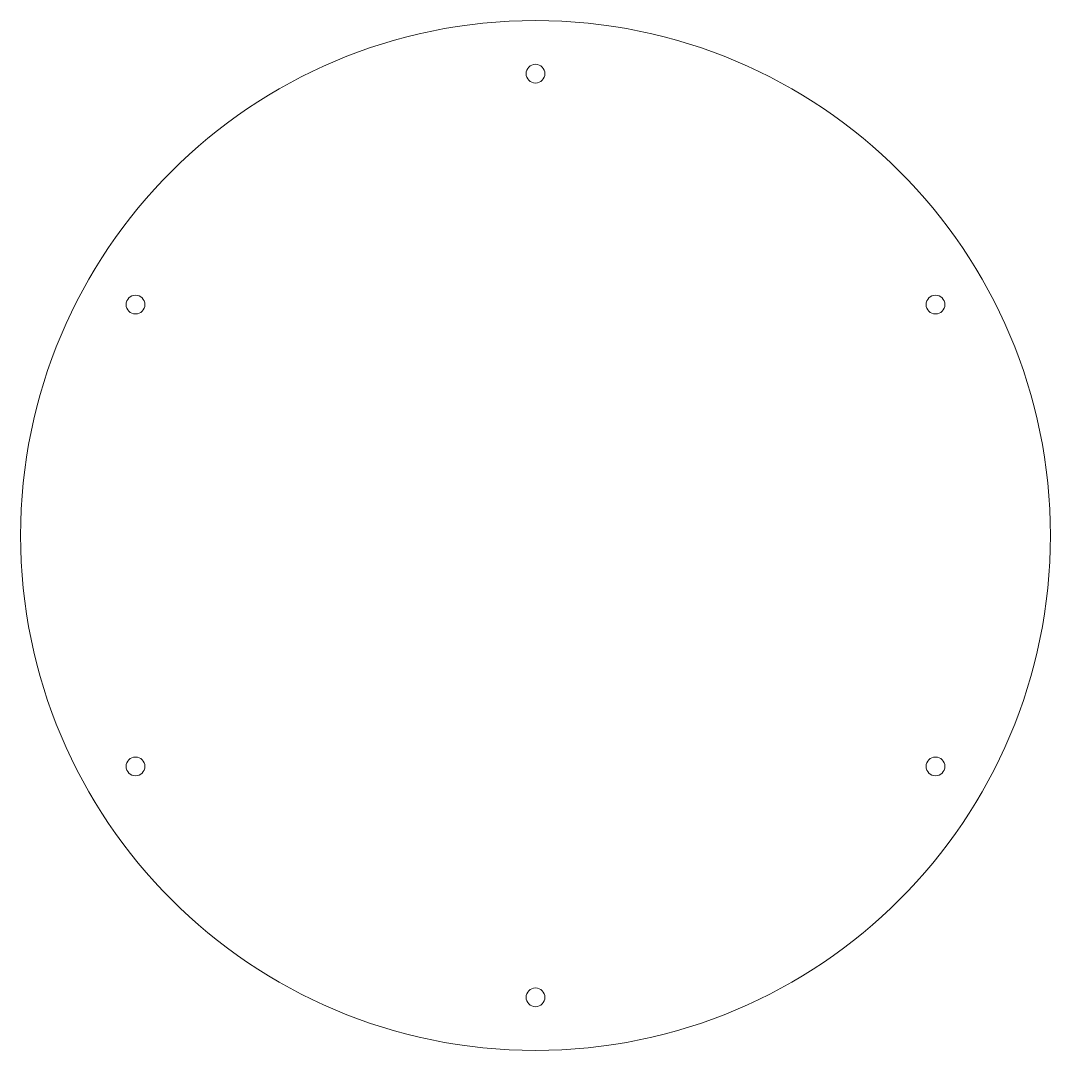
# Model space of a CAD drawing. Extents: x -82 to 82, y -82 to 82.
import ezdxf

# ---------------------------------------------------------------- set-up
doc = ezdxf.new("R2010")
doc.units = 0
doc.layers.get('0').update_dxf_attribs({"linetype": 'CONTINUOUS', "lineweight": 5, "true_color": 0xffffff})

msp = doc.modelspace()

# ---------------------------------------------------------------- linework, layer by layer
msp.add_circle((0, 0), 82.5)
at = {"color": 7, "linetype": 'CONTINUOUS', "true_color": 0xffffff}
for centre in [(0, 74), (-64.09, 37), (64.09, 37), (-64.09, -37), (64.09, -37), (0, -74)]:
    msp.add_circle(centre, 1.5, dxfattribs=at)

doc.saveas('drawing.dxf')
